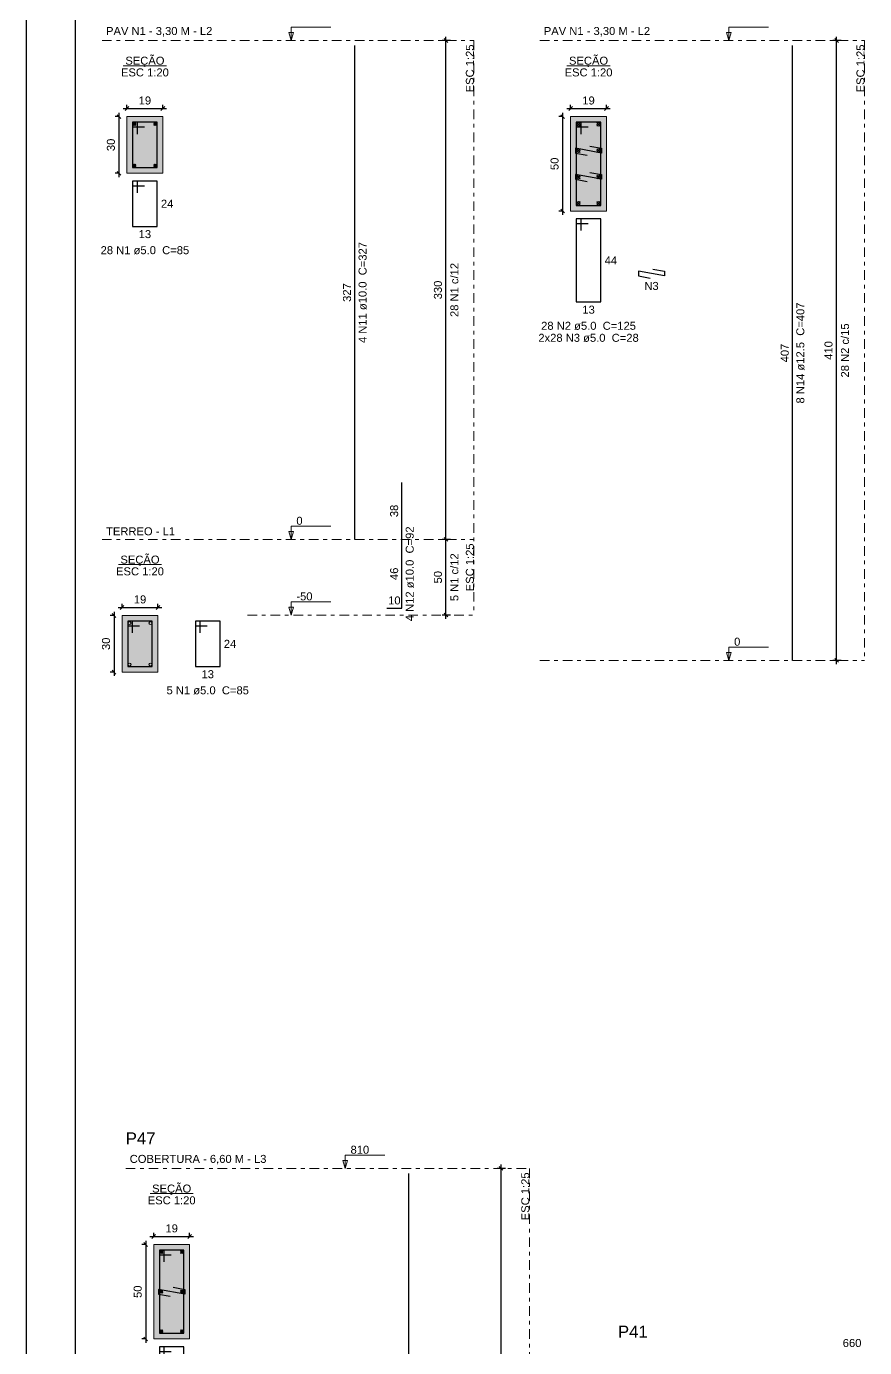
# Model space of a CAD drawing. Header units: millimetres. Extents: x -34 to 951, y -76 to 463.
# Drawn here: x 273.94 to 296.12, y -39.78 to -4.82 of the extents above; entities that cross this region are included whole.
import ezdxf

# ---------------------------------------------------------------- set-up
doc = ezdxf.new("R2010")
doc.units = ezdxf.units.MM
doc.header["$MEASUREMENT"] = 0
doc.linetypes.add('DASHDOT', pattern=[2.54, 1.27, -0.635, 0, -0.635])
doc.linetypes.add('NULL', pattern=[0])
for name, color, linetype, lineweight in [('Descrição da armadura', 7, 'Continuous', 0), ('DT-Barras na forma', 7, 'Continuous', 30), ('DT-Barras no corte', 5, 'Continuous', 5), ('DT-Barras rebatidas', 7, 'Continuous', 30), ('DT-Cotas', 7, 'Continuous', 5), ('DT-Forma', 5, 'Continuous', 5), ('DT-Hachura seção pilares', 252, 'Continuous', 5), ('DT-Pontilhado', 7, 'DASHDOT', 5), ('DT-Textos', 7, 'Continuous', 5), ('DT-Título', 7, 'Continuous', 20), ('Textos armaduras', 7, 'Continuous', 0)]:
    doc.layers.add(name, color=color, linetype=linetype, lineweight=lineweight)
doc.styles.add('Arial', font='arial.ttf')
doc.dimstyles.new('UM_20.000000', dxfattribs={"dimtxt": 0.18, "dimasz": 0.1, "dimexe": 0.1, "dimexo": 0.2, "dimgap": 0, "dimtad": 1, "dimtih": 1, "dimtoh": 1, "dimdec": 1, "dimlfac": 20, "dimzin": 0, "dimdsep": 46, "dimtxsty": 'Standard', "dimcen": 0.09, "dimdle": 0.1, "dimadec": 1, "dimazin": 2, "dimtfac": 1, "dimtdec": 4, "dimtofl": 0, "dimtmove": 0, "dimatfit": 3, "dimfxl": 1, "dimtolj": 1, "dimarcsym": 0})
doc.dimstyles.new('UM_25.000000', dxfattribs={"dimtxt": 0.18, "dimasz": 0.1, "dimexe": 0.1, "dimexo": 0.2, "dimgap": 0, "dimtad": 1, "dimtih": 1, "dimtoh": 1, "dimdec": 1, "dimlfac": 25, "dimzin": 0, "dimdsep": 46, "dimtxsty": 'Standard', "dimcen": 0.09, "dimdle": 0.1, "dimadec": 1, "dimazin": 2, "dimtfac": 1, "dimtdec": 4, "dimtofl": 0, "dimtmove": 0, "dimatfit": 3, "dimfxl": 1, "dimtolj": 1, "dimarcsym": 0})

# ---------------------------------------------------------------- blocks, each defined once
blk = doc.blocks.new('_Oblique')
at = {"color": 0, "linetype": 'ByBlock', "lineweight": -2}
blk.add_line((-0.5, -0.5), (0.5, 0.5), dxfattribs=at)
blk = doc.blocks.new('*D521')
at = {"layer": 'Defpoints', "color": 0, "transparency": 16777216}
for p in [(276.604, -7.209), (276.392, -8.709), (276.604, -8.709)]:
    blk.add_point(p, dxfattribs=at)
at = {"layer": 'DT-Cotas', "color": 0, "lineweight": -2, "transparency": 16777216}
for p, q in [((276.404, -7.209), (276.292, -7.209)), ((276.392, -7.109), (276.392, -8.809)), ((276.404, -8.709), (276.292, -8.709))]:
    blk.add_line(p, q, dxfattribs=at)
at = {"layer": 'DT-Cotas', "color": 0, "lineweight": -2, "transparency": 16777216, "xscale": 0.1, "yscale": 0.1, "zscale": 0.1}
for p, rotation in [((276.392, -7.209), 90), ((276.392, -8.709), 270)]:
    blk.add_blockref('_Oblique', p, dxfattribs=dict(at, rotation=rotation))
at = {"layer": 'DT-Cotas', "color": 7, "transparency": 16777216, "insert": (276.18, -7.959), "char_height": 0.2118, "attachment_point": 5, "rotation": 90, "style": 'Arial'}
blk.add_mtext('\\A1;30', dxfattribs=at)
blk = doc.blocks.new('*D522')
at = {"layer": 'Defpoints', "color": 0, "transparency": 16777216}
for p in [(276.604, -7.209), (277.554, -6.997), (277.554, -7.209)]:
    blk.add_point(p, dxfattribs=at)
at = {"layer": 'DT-Cotas', "color": 0, "lineweight": -2, "transparency": 16777216}
for p, q in [((276.604, -7.009), (276.604, -6.897)), ((277.554, -7.009), (277.554, -6.897)), ((276.504, -6.997), (277.654, -6.997))]:
    blk.add_line(p, q, dxfattribs=at)
at = {"layer": 'DT-Cotas', "color": 0, "lineweight": -2, "transparency": 16777216, "xscale": 0.1, "yscale": 0.1, "zscale": 0.1, "rotation": 180}
blk.add_blockref('_Oblique', (276.604, -6.997), dxfattribs=at)
at = {"layer": 'DT-Cotas', "color": 0, "lineweight": -2, "transparency": 16777216, "xscale": 0.1, "yscale": 0.1, "zscale": 0.1}
blk.add_blockref('_Oblique', (277.554, -6.997), dxfattribs=at)
at = {"layer": 'DT-Cotas', "color": 7, "transparency": 16777216, "insert": (277.079, -6.785), "char_height": 0.2118, "attachment_point": 5, "rotation": 0.0057, "style": 'Arial'}
blk.add_mtext('\\A1;19', dxfattribs=at)
blk = doc.blocks.new('*D523')
at = {"layer": 'Defpoints', "color": 0, "transparency": 16777216}
for p in [(285.043, -5.197), (285.361, -5.197), (285.361, -18.397)]:
    blk.add_point(p, dxfattribs=at)
at = {"layer": 'DT-Cotas', "color": 0, "lineweight": -2, "transparency": 16777216}
for p, q in [((285.161, -5.197), (284.943, -5.197)), ((285.043, -18.497), (285.043, -5.097)), ((285.161, -18.397), (284.943, -18.397))]:
    blk.add_line(p, q, dxfattribs=at)
at = {"layer": 'DT-Cotas', "color": 0, "lineweight": -2, "transparency": 16777216, "xscale": 0.1, "yscale": 0.1, "zscale": 0.1}
for p, rotation in [((285.043, -5.197), 90), ((285.043, -18.397), 270)]:
    blk.add_blockref('_Oblique', p, dxfattribs=dict(at, rotation=rotation))
at = {"layer": 'DT-Cotas', "color": 7, "transparency": 16777216, "insert": (284.832, -11.797), "char_height": 0.2118, "attachment_point": 5, "rotation": 90, "style": 'Arial'}
blk.add_mtext('\\A1;330', dxfattribs=at)
blk = doc.blocks.new('*D524')
at = {"layer": 'Defpoints', "color": 0, "transparency": 16777216}
for p in [(276.475, -20.409), (276.263, -21.909), (276.475, -21.909)]:
    blk.add_point(p, dxfattribs=at)
at = {"layer": 'DT-Cotas', "color": 0, "lineweight": -2, "transparency": 16777216}
for p, q in [((276.275, -20.409), (276.163, -20.409)), ((276.263, -20.309), (276.263, -22.009)), ((276.275, -21.909), (276.163, -21.909))]:
    blk.add_line(p, q, dxfattribs=at)
at = {"layer": 'DT-Cotas', "color": 0, "lineweight": -2, "transparency": 16777216, "xscale": 0.1, "yscale": 0.1, "zscale": 0.1}
for p, rotation in [((276.263, -20.409), 90), ((276.263, -21.909), 270)]:
    blk.add_blockref('_Oblique', p, dxfattribs=dict(at, rotation=rotation))
at = {"layer": 'DT-Cotas', "color": 7, "transparency": 16777216, "insert": (276.051, -21.159), "char_height": 0.2118, "attachment_point": 5, "rotation": 90, "style": 'Arial'}
blk.add_mtext('\\A1;30', dxfattribs=at)
blk = doc.blocks.new('*D525')
at = {"layer": 'Defpoints', "color": 0, "transparency": 16777216}
for p in [(277.425, -20.197), (276.475, -20.409), (277.425, -20.409)]:
    blk.add_point(p, dxfattribs=at)
at = {"layer": 'DT-Cotas', "color": 0, "lineweight": -2, "transparency": 16777216}
for p, q in [((276.375, -20.197), (277.525, -20.197)), ((276.475, -20.209), (276.475, -20.097)), ((277.425, -20.209), (277.425, -20.097))]:
    blk.add_line(p, q, dxfattribs=at)
at = {"layer": 'DT-Cotas', "color": 0, "lineweight": -2, "transparency": 16777216, "xscale": 0.1, "yscale": 0.1, "zscale": 0.1, "rotation": 180}
blk.add_blockref('_Oblique', (276.475, -20.197), dxfattribs=at)
at = {"layer": 'DT-Cotas', "color": 0, "lineweight": -2, "transparency": 16777216, "xscale": 0.1, "yscale": 0.1, "zscale": 0.1}
blk.add_blockref('_Oblique', (277.425, -20.197), dxfattribs=at)
at = {"layer": 'DT-Cotas', "color": 7, "transparency": 16777216, "insert": (276.95, -19.985), "char_height": 0.2118, "attachment_point": 5, "rotation": 0.0057, "style": 'Arial'}
blk.add_mtext('\\A1;19', dxfattribs=at)
blk = doc.blocks.new('*D526')
at = {"layer": 'Defpoints', "color": 0, "transparency": 16777216}
for p in [(285.043, -18.397), (285.361, -18.397), (285.361, -20.397)]:
    blk.add_point(p, dxfattribs=at)
at = {"layer": 'DT-Cotas', "color": 0, "lineweight": -2, "transparency": 16777216}
for p, q in [((285.161, -18.397), (284.943, -18.397)), ((285.043, -20.497), (285.043, -18.297)), ((285.161, -20.397), (284.943, -20.397))]:
    blk.add_line(p, q, dxfattribs=at)
at = {"layer": 'DT-Cotas', "color": 0, "lineweight": -2, "transparency": 16777216, "xscale": 0.1, "yscale": 0.1, "zscale": 0.1}
for p, rotation in [((285.043, -18.397), 90), ((285.043, -20.397), 270)]:
    blk.add_blockref('_Oblique', p, dxfattribs=dict(at, rotation=rotation))
at = {"layer": 'DT-Cotas', "color": 7, "transparency": 16777216, "insert": (284.832, -19.397), "char_height": 0.2118, "attachment_point": 5, "rotation": 90, "style": 'Arial'}
blk.add_mtext('\\A1;50', dxfattribs=at)
blk = doc.blocks.new('*D527')
at = {"layer": 'Defpoints', "color": 0, "transparency": 16777216}
for p in [(288.341, -7.209), (288.129, -9.709), (288.341, -9.709)]:
    blk.add_point(p, dxfattribs=at)
at = {"layer": 'DT-Cotas', "color": 0, "lineweight": -2, "transparency": 16777216}
for p, q in [((288.141, -7.209), (288.029, -7.209)), ((288.129, -7.109), (288.129, -9.809)), ((288.141, -9.709), (288.029, -9.709))]:
    blk.add_line(p, q, dxfattribs=at)
at = {"layer": 'DT-Cotas', "color": 0, "lineweight": -2, "transparency": 16777216, "xscale": 0.1, "yscale": 0.1, "zscale": 0.1}
for p, rotation in [((288.129, -7.209), 90), ((288.129, -9.709), 270)]:
    blk.add_blockref('_Oblique', p, dxfattribs=dict(at, rotation=rotation))
at = {"layer": 'DT-Cotas', "color": 7, "transparency": 16777216, "insert": (287.918, -8.459), "char_height": 0.2118, "attachment_point": 5, "rotation": 90, "style": 'Arial'}
blk.add_mtext('\\A1;50', dxfattribs=at)
blk = doc.blocks.new('*D528')
at = {"layer": 'Defpoints', "color": 0, "transparency": 16777216}
for p in [(288.341, -7.209), (289.291, -6.997), (289.291, -7.209)]:
    blk.add_point(p, dxfattribs=at)
at = {"layer": 'DT-Cotas', "color": 0, "lineweight": -2, "transparency": 16777216}
for p, q in [((288.341, -7.009), (288.341, -6.897)), ((289.291, -7.009), (289.291, -6.897)), ((288.241, -6.997), (289.391, -6.997))]:
    blk.add_line(p, q, dxfattribs=at)
at = {"layer": 'DT-Cotas', "color": 0, "lineweight": -2, "transparency": 16777216, "xscale": 0.1, "yscale": 0.1, "zscale": 0.1, "rotation": 180}
blk.add_blockref('_Oblique', (288.341, -6.997), dxfattribs=at)
at = {"layer": 'DT-Cotas', "color": 0, "lineweight": -2, "transparency": 16777216, "xscale": 0.1, "yscale": 0.1, "zscale": 0.1}
blk.add_blockref('_Oblique', (289.291, -6.997), dxfattribs=at)
at = {"layer": 'DT-Cotas', "color": 7, "transparency": 16777216, "insert": (288.816, -6.785), "char_height": 0.2118, "attachment_point": 5, "rotation": 0.0057, "style": 'Arial'}
blk.add_mtext('\\A1;19', dxfattribs=at)
blk = doc.blocks.new('*D529')
at = {"layer": 'Defpoints', "color": 0, "transparency": 16777216}
for p in [(295.377, -5.197), (295.695, -5.197), (295.695, -21.597)]:
    blk.add_point(p, dxfattribs=at)
at = {"layer": 'DT-Cotas', "color": 0, "lineweight": -2, "transparency": 16777216}
for p, q in [((295.495, -5.197), (295.277, -5.197)), ((295.377, -21.697), (295.377, -5.097)), ((295.495, -21.597), (295.277, -21.597))]:
    blk.add_line(p, q, dxfattribs=at)
at = {"layer": 'DT-Cotas', "color": 0, "lineweight": -2, "transparency": 16777216, "xscale": 0.1, "yscale": 0.1, "zscale": 0.1}
for p, rotation in [((295.377, -5.197), 90), ((295.377, -21.597), 270)]:
    blk.add_blockref('_Oblique', p, dxfattribs=dict(at, rotation=rotation))
at = {"layer": 'DT-Cotas', "color": 7, "transparency": 16777216, "insert": (295.165, -13.397), "char_height": 0.2118, "attachment_point": 5, "rotation": 90, "style": 'Arial'}
blk.add_mtext('\\A1;410', dxfattribs=at)
blk = doc.blocks.new('*D530')
at = {"layer": 'Defpoints', "color": 0, "transparency": 16777216}
for p in [(295.377, -5.197), (295.695, -5.197), (295.695, -21.597)]:
    blk.add_point(p, dxfattribs=at)
at = {"layer": 'DT-Cotas', "color": 0, "lineweight": -2, "transparency": 16777216}
for p, q in [((295.495, -5.197), (295.277, -5.197)), ((295.377, -21.697), (295.377, -5.097)), ((295.495, -21.597), (295.277, -21.597))]:
    blk.add_line(p, q, dxfattribs=at)
at = {"layer": 'DT-Cotas', "color": 0, "lineweight": -2, "transparency": 16777216, "xscale": 0.1, "yscale": 0.1, "zscale": 0.1}
for p, rotation in [((295.377, -5.197), 90), ((295.377, -21.597), 270)]:
    blk.add_blockref('_Oblique', p, dxfattribs=dict(at, rotation=rotation))
blk = doc.blocks.new('*D588')
at = {"layer": 'Defpoints', "color": 0, "transparency": 16777216}
for p in [(277.312, -37.05), (277.101, -39.55), (277.312, -39.55)]:
    blk.add_point(p, dxfattribs=at)
at = {"layer": 'DT-Cotas', "color": 0, "lineweight": -2, "transparency": 16777216}
for p, q in [((277.112, -37.05), (277.001, -37.05)), ((277.101, -36.95), (277.101, -39.65)), ((277.112, -39.55), (277.001, -39.55))]:
    blk.add_line(p, q, dxfattribs=at)
at = {"layer": 'DT-Cotas', "color": 0, "lineweight": -2, "transparency": 16777216, "xscale": 0.1, "yscale": 0.1, "zscale": 0.1}
for p, rotation in [((277.101, -37.05), 90), ((277.101, -39.55), 270)]:
    blk.add_blockref('_Oblique', p, dxfattribs=dict(at, rotation=rotation))
at = {"layer": 'DT-Cotas', "color": 7, "transparency": 16777216, "insert": (276.889, -38.3), "char_height": 0.2118, "attachment_point": 5, "rotation": 90, "style": 'Arial'}
blk.add_mtext('\\A1;50', dxfattribs=at)
blk = doc.blocks.new('*D589')
at = {"layer": 'Defpoints', "color": 0, "transparency": 16777216}
for p in [(277.312, -37.05), (278.262, -36.838), (278.262, -37.05)]:
    blk.add_point(p, dxfattribs=at)
at = {"layer": 'DT-Cotas', "color": 0, "lineweight": -2, "transparency": 16777216}
for p, q in [((277.212, -36.838), (278.362, -36.838)), ((277.312, -36.85), (277.312, -36.738)), ((278.262, -36.85), (278.262, -36.738))]:
    blk.add_line(p, q, dxfattribs=at)
at = {"layer": 'DT-Cotas', "color": 0, "lineweight": -2, "transparency": 16777216, "xscale": 0.1, "yscale": 0.1, "zscale": 0.1, "rotation": 180}
blk.add_blockref('_Oblique', (277.312, -36.838), dxfattribs=at)
at = {"layer": 'DT-Cotas', "color": 0, "lineweight": -2, "transparency": 16777216, "xscale": 0.1, "yscale": 0.1, "zscale": 0.1}
blk.add_blockref('_Oblique', (278.262, -36.838), dxfattribs=at)
at = {"layer": 'DT-Cotas', "color": 7, "transparency": 16777216, "insert": (277.787, -36.626), "char_height": 0.2118, "attachment_point": 5, "rotation": 0.0057, "style": 'Arial'}
blk.add_mtext('\\A1;19', dxfattribs=at)
blk = doc.blocks.new('*D590')
at = {"layer": 'Defpoints', "color": 0, "transparency": 16777216}
for p in [(286.5, -35.037), (286.818, -35.037), (286.818, -54.237)]:
    blk.add_point(p, dxfattribs=at)
at = {"layer": 'DT-Cotas', "color": 0, "lineweight": -2, "transparency": 16777216}
for p, q in [((286.5, -54.337), (286.5, -34.937)), ((286.618, -35.037), (286.4, -35.037)), ((286.618, -54.237), (286.4, -54.237))]:
    blk.add_line(p, q, dxfattribs=at)
at = {"layer": 'DT-Cotas', "color": 0, "lineweight": -2, "transparency": 16777216, "xscale": 0.1, "yscale": 0.1, "zscale": 0.1}
for p, rotation in [((286.5, -35.037), 90), ((286.5, -54.237), 270)]:
    blk.add_blockref('_Oblique', p, dxfattribs=dict(at, rotation=rotation))
at = {"layer": 'DT-Cotas', "color": 7, "transparency": 16777216, "insert": (286.288, -44.637), "char_height": 0.2118, "attachment_point": 5, "rotation": 90, "style": 'Arial'}
blk.add_mtext('\\A1;480', dxfattribs=at)
blk = doc.blocks.new('*D591')
at = {"layer": 'Defpoints', "color": 0, "transparency": 16777216}
for p in [(286.5, -35.037), (286.818, -35.037), (286.818, -54.237)]:
    blk.add_point(p, dxfattribs=at)
at = {"layer": 'DT-Cotas', "color": 0, "lineweight": -2, "transparency": 16777216}
for p, q in [((286.5, -54.337), (286.5, -34.937)), ((286.618, -35.037), (286.4, -35.037)), ((286.618, -54.237), (286.4, -54.237))]:
    blk.add_line(p, q, dxfattribs=at)
at = {"layer": 'DT-Cotas', "color": 0, "lineweight": -2, "transparency": 16777216, "xscale": 0.1, "yscale": 0.1, "zscale": 0.1}
for p, rotation in [((286.5, -35.037), 90), ((286.5, -54.237), 270)]:
    blk.add_blockref('_Oblique', p, dxfattribs=dict(at, rotation=rotation))

msp = doc.modelspace()

# ---------------------------------------------------------------- hatches: boundary and pattern name
at = {"layer": 'DT-Hachura seção pilares', "linetype": 'Continuous'}
for points in [[(276.6038, -8.7091), (276.6038, -8.7091), (277.5538, -8.7091), (277.5538, -7.2091), (276.6038, -7.2091), (276.6038, -8.7091)], [(288.3412, -9.7091), (288.3412, -9.7091), (289.2912, -9.7091), (289.2912, -7.2091), (288.3412, -7.2091), (288.3412, -9.7091)], [(276.4746, -21.9091), (276.4746, -21.9091), (277.4246, -21.9091), (277.4246, -20.4091), (276.4746, -20.4091), (276.4746, -21.9091)], [(277.3124, -39.5496), (277.3124, -39.5496), (278.2624, -39.5496), (278.2624, -37.0496), (277.3124, -37.0496), (277.3124, -39.5496)]]:
    msp.add_hatch(color=252, dxfattribs=at).paths.add_polyline_path(points)

# ---------------------------------------------------------------- linework, layer by layer
at = {"color": 7}
for p, q in [((273.9445, -76.3225), (273.9445, 42.5775)), ((275.2445, -74.0225), (275.2445, 40.2775))]:
    msp.add_line(p, q, dxfattribs=at)
at = {"layer": 'DT-Barras na forma'}
for points in [[(276.8788, -7.6716), (276.8788, -7.3591), (276.7538, -7.3591), (276.7538, -8.5591), (277.4038, -8.5591), (277.4038, -7.3591), (276.7538, -7.3591), (276.7538, -7.4841), (277.0663, -7.4841)], [(288.6162, -7.6716), (288.6162, -7.3591), (288.4912, -7.3591), (288.4912, -9.5591), (289.1412, -9.5591), (289.1412, -7.3591), (288.4912, -7.3591), (288.4912, -7.4841), (288.8037, -7.4841)], [(288.8525, -7.9928), (289.1599, -8.0487), (289.1599, -8.1737), (288.4724, -8.0487), (288.4724, -8.1737), (288.7799, -8.2296)], [(288.8525, -8.6886), (289.1599, -8.7445), (289.1599, -8.8695), (288.4724, -8.7445), (288.4724, -8.8695), (288.7799, -8.9254)], [(276.7496, -20.8716), (276.7496, -20.5591), (276.6246, -20.5591), (276.6246, -21.7591), (277.2746, -21.7591), (277.2746, -20.5591), (276.6246, -20.5591), (276.6246, -20.6841), (276.9371, -20.6841)], [(277.5874, -37.5121), (277.5874, -37.1996), (277.4624, -37.1996), (277.4624, -39.3996), (278.1124, -39.3996), (278.1124, -37.1996), (277.4624, -37.1996), (277.4624, -37.3246), (277.7749, -37.3246)], [(277.8297, -38.1821), (278.1374, -38.2371), (278.1374, -38.3621), (277.4374, -38.2371), (277.4374, -38.3621), (277.745, -38.417)]]:
    msp.add_lwpolyline(points, dxfattribs=at)
at = {"layer": 'DT-Barras no corte'}
for p, q in [((276.7663, -7.4466), (276.8413, -7.3716)), ((276.7663, -7.3716), (276.8413, -7.4466)), ((277.3163, -7.4466), (277.3913, -7.3716)), ((277.3163, -7.3716), (277.3913, -7.4466)), ((288.5005, -7.4622), (288.5943, -7.3684)), ((288.5005, -7.3684), (288.5943, -7.4622)), ((289.038, -7.4622), (289.1318, -7.3684)), ((289.038, -7.3684), (289.1318, -7.4622)), ((288.5005, -8.158), (288.5943, -8.0643)), ((288.5005, -8.0643), (288.5943, -8.158)), ((289.038, -8.158), (289.1318, -8.0643)), ((289.038, -8.0643), (289.1318, -8.158)), ((276.7663, -8.5466), (276.8413, -8.4716)), ((276.7663, -8.4716), (276.8413, -8.5466)), ((277.3163, -8.5466), (277.3913, -8.4716)), ((277.3163, -8.4716), (277.3913, -8.5466)), ((288.5005, -8.8539), (288.5943, -8.7601)), ((288.5005, -8.7601), (288.5943, -8.8539)), ((289.038, -8.8539), (289.1318, -8.7601)), ((289.038, -8.7601), (289.1318, -8.8539)), ((288.5005, -9.5497), (288.5943, -9.4559)), ((288.5005, -9.4559), (288.5943, -9.5497)), ((289.038, -9.5497), (289.1318, -9.4559)), ((289.038, -9.4559), (289.1318, -9.5497)), ((277.4749, -37.2871), (277.5499, -37.2121)), ((277.4749, -37.2121), (277.5499, -37.2871)), ((278.0249, -37.2871), (278.0999, -37.2121)), ((278.0249, -37.2121), (278.0999, -37.2871)), ((277.4749, -38.3371), (277.5499, -38.2621)), ((277.4749, -38.2621), (277.5499, -38.3371)), ((278.0249, -38.3371), (278.0999, -38.2621)), ((278.0249, -38.2621), (278.0999, -38.3371)), ((277.4749, -39.3871), (277.5499, -39.3121)), ((277.4749, -39.3121), (277.5499, -39.3871)), ((278.0249, -39.3871), (278.0999, -39.3121)), ((278.0249, -39.3121), (278.0999, -39.3871))]:
    msp.add_line(p, q, dxfattribs=at)
for centre, radius in [((276.8038, -7.4091), 0.0375), ((277.3538, -7.4091), 0.0375), ((288.5474, -7.4153), 0.0469), ((289.0849, -7.4153), 0.0469), ((288.5474, -8.1112), 0.0469), ((289.0849, -8.1112), 0.0469), ((276.8038, -8.5091), 0.0375), ((277.3538, -8.5091), 0.0375), ((288.5474, -8.807), 0.0469), ((289.0849, -8.807), 0.0469), ((288.5474, -9.5028), 0.0469), ((289.0849, -9.5028), 0.0469), ((276.6746, -20.6091), 0.0375), ((277.2246, -20.6091), 0.0375), ((276.6746, -21.7091), 0.0375), ((277.2246, -21.7091), 0.0375), ((277.5124, -37.2496), 0.0375), ((278.0624, -37.2496), 0.0375), ((277.5124, -38.2996), 0.0375), ((278.0624, -38.2996), 0.0375), ((277.5124, -39.3496), 0.0375), ((278.0624, -39.3496), 0.0375)]:
    msp.add_circle(centre, radius, dxfattribs=at)
at = {"layer": 'DT-Barras rebatidas'}
for points in [[(282.6313, -18.397), (282.6313, -5.333)], [(294.212, -21.597), (294.212, -5.333)], [(276.8788, -9.2275), (276.8788, -8.915), (276.7538, -8.915), (276.7538, -10.115), (277.4038, -10.115), (277.4038, -8.915), (276.7538, -8.915), (276.7538, -9.04), (277.0663, -9.04)], [(288.6162, -10.2275), (288.6162, -9.915), (288.4912, -9.915), (288.4912, -12.115), (289.1412, -12.115), (289.1412, -9.915), (288.4912, -9.915), (288.4912, -10.04), (288.8037, -10.04)], [(290.5183, -11.2445), (290.8257, -11.3004), (290.8257, -11.4254), (290.1382, -11.3004), (290.1382, -11.4254), (290.4457, -11.4813)], [(283.4785, -20.217), (283.8785, -20.217), (283.8785, -18.397), (283.8785, -16.8902)], [(278.5415, -20.8716), (278.5415, -20.5591), (278.4165, -20.5591), (278.4165, -21.7591), (279.0665, -21.7591), (279.0665, -20.5591), (278.4165, -20.5591), (278.4165, -20.6841), (278.729, -20.6841)], [(284.0646, -54.2375), (284.0646, -35.1735)], [(277.5874, -40.068), (277.5874, -39.7555), (277.4624, -39.7555), (277.4624, -41.9555), (278.1124, -41.9555), (278.1124, -39.7555), (277.4624, -39.7555), (277.4624, -39.8805), (277.7749, -39.8805)]]:
    msp.add_lwpolyline(points, dxfattribs=at)
at = {"layer": 'DT-Forma'}
for points in [[(276.6038, -8.7091), (277.5538, -8.7091), (277.5538, -7.2091), (276.6038, -7.2091), (276.6038, -8.7091)], [(288.3412, -9.7091), (289.2912, -9.7091), (289.2912, -7.2091), (288.3412, -7.2091), (288.3412, -9.7091)], [(276.4746, -21.9091), (277.4246, -21.9091), (277.4246, -20.4091), (276.4746, -20.4091), (276.4746, -21.9091)], [(277.3124, -39.5496), (278.2624, -39.5496), (278.2624, -37.0496), (277.3124, -37.0496), (277.3124, -39.5496)]]:
    msp.add_lwpolyline(points, close=True, dxfattribs=at)
at = {"layer": 'DT-Pontilhado', "ltscale": 0.2}
for p, q in [((275.9451, -5.197), (285.7847, -5.197)), ((285.7847, -5.197), (285.7847, -20.397)), ((287.5258, -5.197), (296.1182, -5.197)), ((296.1182, -5.197), (296.1182, -21.597)), ((275.9451, -18.397), (285.7847, -18.397)), ((279.7927, -20.397), (285.7847, -20.397)), ((287.5258, -21.597), (296.1182, -21.597)), ((276.5712, -35.0375), (287.2516, -35.0375)), ((287.2516, -35.0375), (287.2516, -69.6375))]:
    msp.add_line(p, q, dxfattribs=at)
at = {"layer": 'DT-Textos'}
for p, q in [((276.5066, -5.8641), (277.651, -5.8641)), ((288.244, -5.8641), (289.3884, -5.8641)), ((276.3774, -19.0641), (277.5218, -19.0641)), ((277.2152, -35.7047), (278.3596, -35.7047))]:
    msp.add_line(p, q, dxfattribs=at)
for points in [[(280.9459, -5.197), (281.0094, -4.9852), (280.8823, -4.9852), (280.9459, -5.197), (280.9459, -4.847), (281.9959, -4.847)], [(292.5266, -5.197), (292.5901, -4.9852), (292.4631, -4.9852), (292.5266, -5.197), (292.5266, -4.847), (293.5766, -4.847)], [(280.9459, -18.397), (281.0094, -18.1852), (280.8823, -18.1852), (280.9459, -18.397), (280.9459, -18.047), (281.9959, -18.047)], [(280.9459, -20.397), (281.0094, -20.1852), (280.8823, -20.1852), (280.9459, -20.397), (280.9459, -20.047), (281.9959, -20.047)], [(292.5266, -21.597), (292.5901, -21.3852), (292.4631, -21.3852), (292.5266, -21.597), (292.5266, -21.247), (293.5766, -21.247)], [(282.3792, -35.0375), (282.4427, -34.8257), (282.3156, -34.8257), (282.3792, -35.0375), (282.3792, -34.6875), (283.4292, -34.6875)]]:
    msp.add_lwpolyline(points, dxfattribs=at)

# ---------------------------------------------------------------- texts
at = {"layer": 'Descrição da armadura', "linetype": 'NULL', "char_height": 0.2118, "attachment_point": 8, "line_spacing_factor": 0.9, "style": 'Arial'}
for s, insert, width in [('28 N1 ø5.0  C=85', (277.0791, -10.856), 4.686721), ('N3', (290.4818, -11.799), 0.756475), ('28 N2 ø5.0  C=125', (288.8158, -12.856), 5.015721), ('2x28 N3 ø5.0  C=28', (288.8158, -13.174), 5.351789), ('5 N1 ø5.0  C=85', (278.7411, -22.5), 4.35772)]:
    msp.add_mtext(s, dxfattribs=dict(at, insert=insert, width=width))
at = {"layer": 'Descrição da armadura', "linetype": 'NULL', "char_height": 0.2118, "attachment_point": 8, "rotation": 90.00021, "line_spacing_factor": 0.9, "style": 'Arial'}
for s, insert, width in [('4 N11 ø10.0  C=327', (282.9492, -11.8649), 5.344721), ('28 N1 c/12', (285.3751, -11.797), 2.90156), ('8 N14 ø12.5  C=407', (294.5299, -13.4649), 5.344721), ('28 N2 c/15', (295.7086, -13.397), 2.90156), ('4 N12 ø10.0  C=92', (284.1962, -19.3069), 5.015721), ('5 N1 c/12', (285.3751, -19.397), 2.57256)]:
    msp.add_mtext(s, dxfattribs=dict(at, insert=insert, width=width))
at = {"layer": 'DT-Textos', "linetype": 'NULL', "char_height": 0.2118, "line_spacing_factor": 0.798, "style": 'Arial'}
for s, insert, width, attachment_point in [('PAV N1 - 3,30 M - L2', (276.0511, -5.091), 5.623355, 7), ('PAV N1 - 3,30 M - L2', (287.6318, -5.091), 5.623355, 7), ('SEÇÃO', (277.0791, -5.9019), 2.072476, 8), ('SEÇÃO', (288.8158, -5.9019), 2.072476, 8), ('ESC 1:20', (277.0791, -6.15), 2.532883, 8), ('ESC 1:20', (288.8158, -6.15), 2.532883, 8), ('0', (281.0861, -18.012), 0.329, 7), ('TERREO - L1', (276.0511, -18.291), 3.650321, 7), ('SEÇÃO', (276.9491, -19.1019), 2.072476, 8), ('ESC 1:20', (276.9491, -19.35), 2.532883, 8), ('-50', (281.0861, -20.012), 0.854949, 7), ('0', (292.6668, -21.212), 0.329, 7), ('810', (282.5192, -34.6525), 0.987001, 7), ('COBERTURA - 6,60 M - L3', (276.6772, -34.9315), 7.234455, 7), ('SEÇÃO', (277.7872, -35.7424), 2.072476, 8), ('ESC 1:20', (277.7872, -35.9905), 2.532883, 8), ('660', (295.5407, -39.7655), 0.987001, 7)]:
    msp.add_mtext(s, dxfattribs=dict(at, insert=insert, width=width, attachment_point=attachment_point))
at = {"layer": 'DT-Textos', "linetype": 'NULL', "char_height": 0.2118, "width": 2.532883, "attachment_point": 9, "rotation": 90.00021, "line_spacing_factor": 0.798, "style": 'Arial'}
for insert in [(285.7842, -5.3029), (296.1179, -5.3029), (285.7842, -18.5029), (287.2513, -35.1434)]:
    msp.add_mtext('ESC 1:25', dxfattribs=dict(at, insert=insert))
at = {"layer": 'DT-Título', "linetype": 'NULL', "char_height": 0.3177, "width": 1.579298, "attachment_point": 7, "line_spacing_factor": 0.798, "style": 'Arial'}
for s, insert in [('P47', (276.5712, -34.4025)), ('P41', (289.5927, -39.5155))]:
    msp.add_mtext(s, dxfattribs=dict(at, insert=insert))
at = {"layer": 'Textos armaduras', "linetype": 'NULL', "char_height": 0.2118, "width": 1.058001, "line_spacing_factor": 0.9, "style": 'Arial'}
for s, insert, attachment_point in [('24', (277.5038, -9.4091), 1), ('13', (277.0788, -10.2123), 2), ('44', (289.2412, -10.9091), 1), ('13', (288.8162, -12.2123), 2), ('10', (283.6785, -20.1197), 8), ('24', (279.1665, -21.0532), 1), ('13', (278.7415, -21.8564), 2)]:
    msp.add_mtext(s, dxfattribs=dict(at, insert=insert, attachment_point=attachment_point))
at = {"layer": 'Textos armaduras', "linetype": 'NULL', "char_height": 0.2118, "attachment_point": 8, "rotation": 90.00021, "line_spacing_factor": 0.9, "style": 'Arial'}
for s, insert, width in [('327', (282.534, -11.865), 1.387001), ('407', (294.1147, -13.465), 1.387001), ('38', (283.7812, -17.6436), 1.058001), ('46', (283.7812, -19.307), 1.058001)]:
    msp.add_mtext(s, dxfattribs=dict(at, insert=insert, width=width))

# ---------------------------------------------------------------- dimensions: what is measured, and where the dimension line sits
at = {"layer": 'DT-Cotas'}
for base, p1, p2, dimstyle, override, picture, middle in [((285.0434, -5.197), (285.3611, -18.397), (285.3611, -5.197), 'UM_25.000000', {"dimtxt": 0.2118, "dimasz": 0.1, "dimexe": 0.1, "dimexo": 0.2, "dimtad": 1, "dimtih": 0, "dimtoh": 0, "dimdec": 1, "dimlfac": 25, "dimzin": 8, "dimtxsty": 'Arial', "dimblk": 'Oblique', "dimblk1": 'Oblique', "dimblk2": 'Oblique', "dimsah": 1, "dimdle": 0.1, "dimse1": 0, "dimse2": 0, "dimclrt": 7, "dimadec": 1, "dimazin": 3, "dimtmove": 2, "dimldrblk": 'Oblique'}, '*D523', (284.8316, -11.797)), ((295.3769, -5.197), (295.6946, -21.597), (295.6946, -5.197), 'UM_25.000000', {"dimtxt": 0.2118, "dimasz": 0.1, "dimexe": 0.1, "dimexo": 0.2, "dimtad": 1, "dimtih": 0, "dimtoh": 0, "dimdec": 1, "dimlfac": 25, "dimzin": 8, "dimtxsty": 'Arial', "dimblk": 'Oblique', "dimblk1": 'Oblique', "dimblk2": 'Oblique', "dimsah": 1, "dimdle": 0.1, "dimse1": 0, "dimse2": 0, "dimclrt": 7, "dimadec": 1, "dimazin": 3, "dimtmove": 2, "dimldrblk": 'Oblique'}, '*D529', (295.1651, -13.397)), ((276.392, -8.7091), (276.6038, -7.2091), (276.6038, -8.7091), 'UM_20.000000', {"dimtxt": 0.2118, "dimasz": 0.1, "dimexe": 0.1, "dimexo": 0.2, "dimtad": 1, "dimtih": 0, "dimtoh": 0, "dimdec": 1, "dimlfac": 20, "dimzin": 8, "dimtxsty": 'Arial', "dimblk": 'Oblique', "dimblk1": 'Oblique', "dimblk2": 'Oblique', "dimsah": 1, "dimdle": 0.1, "dimse1": 0, "dimse2": 0, "dimclrt": 7, "dimadec": 1, "dimazin": 3, "dimtmove": 2, "dimldrblk": 'Oblique'}, '*D521', (276.1802, -7.9591)), ((288.1294, -9.7091), (288.3412, -7.2091), (288.3412, -9.7091), 'UM_20.000000', {"dimtxt": 0.2118, "dimasz": 0.1, "dimexe": 0.1, "dimexo": 0.2, "dimtad": 1, "dimtih": 0, "dimtoh": 0, "dimdec": 1, "dimlfac": 20, "dimzin": 8, "dimtxsty": 'Arial', "dimblk": 'Oblique', "dimblk1": 'Oblique', "dimblk2": 'Oblique', "dimsah": 1, "dimdle": 0.1, "dimse1": 0, "dimse2": 0, "dimclrt": 7, "dimadec": 1, "dimazin": 3, "dimtmove": 2, "dimldrblk": 'Oblique'}, '*D527', (287.9176, -8.4591)), ((285.0434, -18.397), (285.3611, -20.397), (285.3611, -18.397), 'UM_25.000000', {"dimtxt": 0.2118, "dimasz": 0.1, "dimexe": 0.1, "dimexo": 0.2, "dimtad": 1, "dimtih": 0, "dimtoh": 0, "dimdec": 1, "dimlfac": 25, "dimzin": 8, "dimtxsty": 'Arial', "dimblk": 'Oblique', "dimblk1": 'Oblique', "dimblk2": 'Oblique', "dimsah": 1, "dimdle": 0.1, "dimse1": 0, "dimse2": 0, "dimclrt": 7, "dimadec": 1, "dimazin": 3, "dimtmove": 2, "dimldrblk": 'Oblique'}, '*D526', (284.8316, -19.397)), ((276.2628, -21.9091), (276.4746, -20.4091), (276.4746, -21.9091), 'UM_20.000000', {"dimtxt": 0.2118, "dimasz": 0.1, "dimexe": 0.1, "dimexo": 0.2, "dimtad": 1, "dimtih": 0, "dimtoh": 0, "dimdec": 1, "dimlfac": 20, "dimzin": 8, "dimtxsty": 'Arial', "dimblk": 'Oblique', "dimblk1": 'Oblique', "dimblk2": 'Oblique', "dimsah": 1, "dimdle": 0.1, "dimse1": 0, "dimse2": 0, "dimclrt": 7, "dimadec": 1, "dimazin": 3, "dimtmove": 2, "dimldrblk": 'Oblique'}, '*D524', (276.051, -21.1591)), ((286.5003, -35.0375), (286.818, -54.2375), (286.818, -35.0375), 'UM_25.000000', {"dimtxt": 0.2118, "dimasz": 0.1, "dimexe": 0.1, "dimexo": 0.2, "dimtad": 1, "dimtih": 0, "dimtoh": 0, "dimdec": 1, "dimlfac": 25, "dimzin": 8, "dimtxsty": 'Arial', "dimblk": 'Oblique', "dimblk1": 'Oblique', "dimblk2": 'Oblique', "dimsah": 1, "dimdle": 0.1, "dimse1": 0, "dimse2": 0, "dimclrt": 7, "dimadec": 1, "dimazin": 3, "dimtmove": 2, "dimldrblk": 'Oblique'}, '*D590', (286.2885, -44.6375)), ((277.1006, -39.5496), (277.3124, -37.0496), (277.3124, -39.5496), 'UM_20.000000', {"dimtxt": 0.2118, "dimasz": 0.1, "dimexe": 0.1, "dimexo": 0.2, "dimtad": 1, "dimtih": 0, "dimtoh": 0, "dimdec": 1, "dimlfac": 20, "dimzin": 8, "dimtxsty": 'Arial', "dimblk": 'Oblique', "dimblk1": 'Oblique', "dimblk2": 'Oblique', "dimsah": 1, "dimdle": 0.1, "dimse1": 0, "dimse2": 0, "dimclrt": 7, "dimadec": 1, "dimazin": 3, "dimtmove": 2, "dimldrblk": 'Oblique'}, '*D588', (276.8888, -38.2996))]:
    dim = msp.add_linear_dim(base=base, p1=p1, p2=p2, angle=90, dimstyle=dimstyle, override=override, dxfattribs=at)
    dim.commit()
    dim.dimension.update_dxf_attribs({"geometry": picture, "text_midpoint": middle, "dimtype": 160, "text_rotation": 90})
for base, p1, p2, picture, middle in [((295.3769, -5.197), (295.6946, -21.597), (295.6946, -5.197), '*D530', (295.271, -13.397)), ((286.5003, -35.0375), (286.818, -54.2375), (286.818, -35.0375), '*D591', (286.3944, -44.6375))]:
    dim = msp.add_linear_dim(base=base, p1=p1, p2=p2, angle=90, text=' ', dimstyle='UM_25.000000', override={"dimtxt": 0.2118, "dimasz": 0.1, "dimexe": 0.1, "dimexo": 0.2, "dimtad": 1, "dimtih": 0, "dimtoh": 0, "dimdec": 1, "dimlfac": 25, "dimzin": 8, "dimtxsty": 'Arial', "dimblk": 'Oblique', "dimblk1": 'Oblique', "dimblk2": 'Oblique', "dimsah": 1, "dimdle": 0.1, "dimse1": 0, "dimse2": 0, "dimclrt": 256, "dimadec": 1, "dimazin": 3, "dimtmove": 2, "dimldrblk": 'Oblique'}, dxfattribs=at)
    dim.commit()
    dim.dimension.update_dxf_attribs({"geometry": picture, "text_midpoint": middle, "dimtype": 160, "text_rotation": 90})
for base, p1, p2, picture, middle in [((277.5538, -6.9973), (276.6038, -7.2091), (277.5538, -7.2091), '*D522', (277.0788, -6.7855)), ((289.2912, -6.9973), (288.3412, -7.2091), (289.2912, -7.2091), '*D528', (288.8162, -6.7855)), ((277.4246, -20.1973), (276.4746, -20.4091), (277.4246, -20.4091), '*D525', (276.9496, -19.9855)), ((278.2624, -36.8378), (277.3124, -37.0496), (278.2624, -37.0496), '*D589', (277.7874, -36.626))]:
    dim = msp.add_linear_dim(base=base, p1=p1, p2=p2, dimstyle='UM_20.000000', override={"dimtxt": 0.2118, "dimasz": 0.1, "dimexe": 0.1, "dimexo": 0.2, "dimtad": 1, "dimtih": 0, "dimtoh": 0, "dimdec": 1, "dimlfac": 20, "dimzin": 8, "dimtxsty": 'Arial', "dimblk": 'Oblique', "dimblk1": 'Oblique', "dimblk2": 'Oblique', "dimsah": 1, "dimdle": 0.1, "dimse1": 0, "dimse2": 0, "dimclrt": 7, "dimadec": 1, "dimazin": 3, "dimtmove": 2, "dimldrblk": 'Oblique'}, dxfattribs=at)
    dim.commit()
    dim.dimension.update_dxf_attribs({"geometry": picture, "text_midpoint": middle, "dimtype": 160, "text_rotation": 0.00573})

doc.saveas('drawing.dxf')
